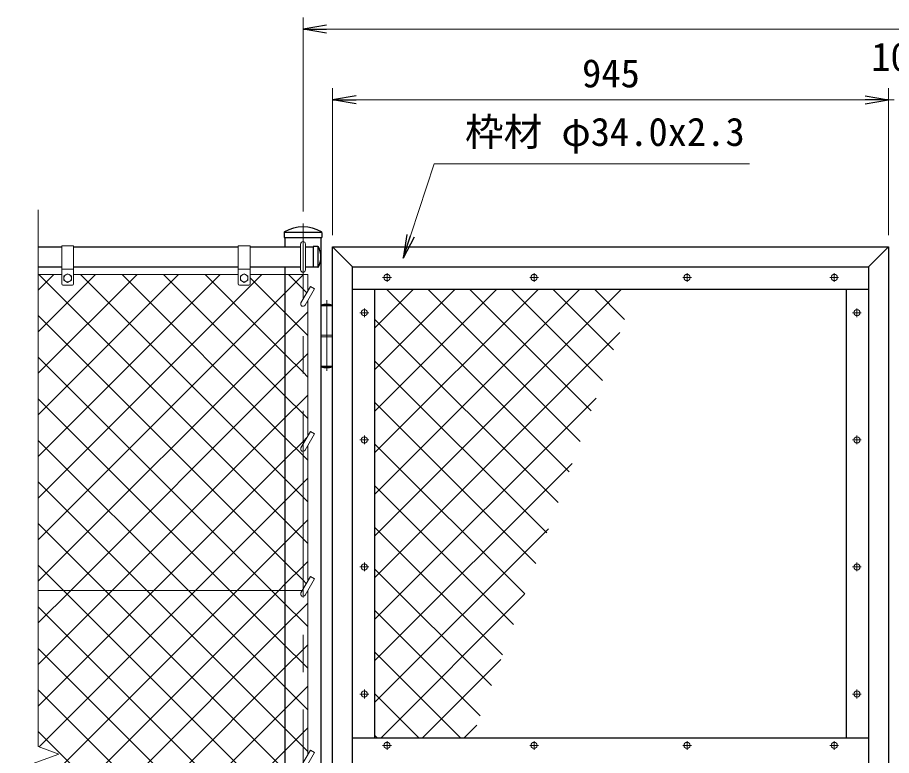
# Model space of a CAD drawing. Units: millimetres, scale not verified. Extents: x -4200 to 4200, y -2970 to 2970.
# Drawn here: x -243 to 1242, y 397 to 1652 of the extents above; entities that cross this region are included whole.
import ezdxf
from ezdxf.enums import TextEntityAlignment as Align

# ---------------------------------------------------------------- set-up
doc = ezdxf.new("R2010")
doc.units = ezdxf.units.MM
doc.header["$LTSCALE"] = 10
doc.linetypes.add('USER1', pattern=[50.8, 31.75, -6.35, 6.35, -6.35])
for name, color, linetype, lineweight in [('0-0_D-STR1', 1, 'Continuous', 25), ('0-2_D-STR2', 7, 'Continuous', 13), ('0-3_D-STR3', 3, 'Continuous', 13), ('0-4_D-BMK', 2, 'USER1', 13), ('0-7_D-STR-TXT', 7, 'Continuous', 13), ('0-8_D-STR-DIM', 7, 'Continuous', 13)]:
    doc.layers.add(name, color=color, linetype=linetype, lineweight=lineweight)
doc.layers.add('0-9_0', color=7, linetype='Continuous')
doc.styles.add('ＭＳ ゴシック', font='')
doc.styles.get('ＭＳ ゴシック').set_extended_font_data('MS Gothic')

# ---------------------------------------------------------------- blocks, each defined once
blk = doc.blocks.new('_Open')
at = {"layer": '0-9_0'}
blk.add_line((-10, 1.667), (0, 0), dxfattribs=at)
blk.add_lwpolyline([(-10, -1.667), (0, 0), (-10, 0)], dxfattribs=at)

msp = doc.modelspace()

# ---------------------------------------------------------------- linework, layer by layer
at = {"layer": '0-0_D-STR1'}
for p, q in [((210.21, 1285.65), (210.21, 1277.59)), ((210.21, 1277.59), (274.41, 1277.59)), ((210.55, 1286.59), (274.08, 1286.59)), ((212.06, 1261.59), (212.06, 1277.59)), ((274.41, 1285.65), (274.41, 1277.59)), ((-207.69, 1261.59), (-167.69, 1261.59)), ((-147.69, 1261.59), (132.31, 1261.59)), ((152.31, 1261.59), (238.31, 1261.59)), ((246.31, 1261.59), (259.31, 1261.59)), ((267.64, 1262.09), (259.31, 1262.09)), ((259.31, 1262.09), (259.31, 1227.09)), ((267.31, 1262.09), (267.31, 1227.09)), ((292.56, -508.41), (292.56, 1261.59)), ((292.56, 1261.59), (1237.56, 1261.59)), ((292.56, 1261.59), (326.56, 1227.59)), ((1237.56, 1261.59), (1203.56, 1227.59)), ((1237.56, 1261.59), (1237.56, 384.59)), ((-207.69, 1227.59), (-167.69, 1227.59)), ((-147.69, 1227.59), (132.31, 1227.59)), ((152.31, 1227.59), (238.31, 1227.59)), ((212.06, -474.41), (212.06, 1227.59)), ((246.31, 1227.59), (259.31, 1227.59)), ((267.64, 1227.09), (259.31, 1227.09)), ((326.56, -474.41), (326.56, 1227.59)), ((326.56, 1227.59), (1203.56, 1227.59)), ((1203.56, 1227.59), (1203.56, 384.59)), ((326.56, 1189.59), (1203.56, 1189.59)), ((364.56, 426.59), (364.56, 1189.59)), ((1165.56, 1189.59), (1165.56, 426.59)), ((1203.56, 426.59), (326.56, 426.59))]:
    msp.add_line(p, q, dxfattribs=at)
msp.add_lwpolyline([(272.56, 1277.59), (272.56, -843.41), (212.06, -843.41), (212.06, -508.41)], dxfattribs=at)
for centre, radius, start, end in [((242.31, 1234.42), 61.17, 59.14927, 120.85073), ((211.71, 1285.65), 1.5, 120.85073, 180), ((272.91, 1285.65), 1.5, 0, 59.14927), ((267.64, 1261.09), 1, 32.29827, 90), ((237.09, 1244.59), 35.72, 331.52136, 28.47864), ((267.64, 1228.09), 1, 270, 327.70173)]:
    msp.add_arc(centre, radius, start, end, dxfattribs=at)
at = {"layer": '0-2_D-STR2'}
for p, q in [((-207.69, 1188.12), (-181.22, 1214.59)), ((-207.69, 1117.41), (-110.51, 1214.59)), ((-207.69, 1046.7), (-39.79, 1214.59)), ((-207.69, 975.99), (30.92, 1214.59)), ((-207.69, 905.28), (101.63, 1214.59)), ((-207.69, 834.57), (172.34, 1214.59)), ((212.06, 866.55), (-135.99, 1214.59)), ((212.06, 937.26), (-65.28, 1214.59)), ((212.06, 1007.97), (5.44, 1214.59)), ((212.06, 1078.68), (76.15, 1214.59)), ((364.56, 1123.98), (430.18, 1189.59)), ((364.56, 1053.26), (500.89, 1189.59)), ((364.56, 982.55), (571.6, 1189.59)), ((364.56, 911.84), (642.31, 1189.59)), ((364.56, 841.13), (713.02, 1189.59)), ((364.56, 770.42), (783.73, 1189.59)), ((694.55, 879.04), (383.99, 1189.59)), ((713.41, 930.88), (454.7, 1189.59)), ((732.28, 982.72), (525.41, 1189.59)), ((751.15, 1034.56), (596.12, 1189.59)), ((770.02, 1086.4), (666.83, 1189.59)), ((788.89, 1138.25), (737.54, 1189.59)), ((675.68, 827.2), (364.56, 1138.31)), ((364.56, 699.71), (780.76, 1115.91)), ((188.88, 677.59), (-207.69, 1074.16)), ((242.31, 1048.43), (212.06, 1078.68)), ((212.06, 1042.19), (242.31, 1072.44)), ((242.31, 1072.44), (250.31, 1080.44)), ((656.81, 775.35), (364.56, 1067.6)), ((-152.53, 677.59), (212.06, 1042.19)), ((250.31, 1040.43), (242.31, 1048.43)), ((118.17, 677.59), (-207.69, 1003.45)), ((242.31, 977.72), (212.06, 1007.97)), ((212.06, 971.48), (242.31, 1001.73)), ((242.31, 1001.73), (250.31, 1009.73)), ((364.56, 629), (740.29, 1004.73)), ((637.94, 723.51), (364.56, 996.89)), ((-81.82, 677.59), (212.06, 971.48)), ((250.31, 969.72), (242.31, 977.72)), ((242.31, 907.01), (212.06, 937.26)), ((47.46, 677.59), (-207.69, 932.74)), ((619.07, 671.67), (364.56, 926.18)), ((250.31, 899.01), (242.31, 907.01)), ((364.56, 558.29), (699.83, 893.56)), ((-23.25, 677.59), (-207.69, 862.03)), ((242.31, 836.3), (212.06, 866.55)), ((600.2, 619.83), (364.56, 855.47)), ((250.31, 828.3), (242.31, 836.3)), ((-93.96, 677.59), (-207.69, 791.32)), ((212.06, 759.34), (242.31, 789.59)), ((242.31, 789.59), (250.31, 797.59)), ((581.33, 567.99), (364.56, 784.76)), ((364.56, 487.58), (659.37, 782.38)), ((130.31, 677.59), (212.06, 759.34)), ((-164.67, 677.59), (-207.69, 720.61)), ((212.06, 688.63), (242.31, 718.88)), ((242.31, 718.88), (250.31, 726.88)), ((562.46, 516.14), (364.56, 714.05)), ((201.02, 677.59), (212.06, 688.63)), ((-207.69, 622.44), (-152.53, 677.59)), ((-207.69, 551.73), (-81.82, 677.59)), ((-207.69, 339.59), (130.31, 677.59)), ((-207.69, 268.88), (201.02, 677.59)), ((212.06, 300.86), (-164.67, 677.59)), ((212.06, 371.57), (-93.96, 677.59)), ((212.06, 442.28), (-23.25, 677.59)), ((212.06, 512.99), (47.46, 677.59)), ((212.06, 583.7), (118.17, 677.59)), ((212.06, 654.41), (188.88, 677.59)), ((374.29, 426.59), (618.9, 671.21)), ((242.31, 624.16), (212.06, 654.41)), ((242.31, 648.17), (250.31, 656.17)), ((212.06, 230.15), (-207.69, 649.9)), ((212.06, 617.92), (242.31, 648.17)), ((543.59, 464.3), (364.56, 643.34)), ((250.31, 616.16), (242.31, 624.16)), ((-207.69, 198.17), (212.06, 617.92)), ((242.31, 553.45), (212.06, 583.7)), ((242.31, 577.46), (250.31, 585.46)), ((212.06, 159.44), (-207.69, 579.19)), ((212.06, 547.21), (242.31, 577.46)), ((510.59, 426.59), (364.56, 572.62)), ((250.31, 545.45), (242.31, 553.45)), ((445, 426.59), (578.44, 560.03)), ((-207.69, 127.46), (212.06, 547.21)), ((242.31, 482.74), (212.06, 512.99)), ((212.06, 476.5), (242.31, 506.75)), ((242.31, 506.75), (250.31, 514.75)), ((439.88, 426.59), (364.56, 501.91)), ((-176.85, 87.59), (212.06, 476.5)), ((250.31, 474.74), (242.31, 482.74)), ((515.71, 426.59), (537.97, 448.86)), ((242.31, 412.03), (212.06, 442.28)), ((212.06, 405.79), (242.31, 436.04)), ((242.31, 436.04), (250.31, 444.04)), ((369.17, 426.59), (364.56, 431.2)), ((-106.13, 87.59), (212.06, 405.79)), ((250.31, 404.03), (242.31, 412.03))]:
    msp.add_line(p, q, dxfattribs=at)
for points in [[(-207.69, 763.86), (212.06, 1183.61), (242.31, 1213.86), (243.05, 1214.59)], [(250.31, 757.59), (242.31, 765.59), (212.06, 795.84), (-206.7, 1214.59)], [(250.31, 1111.14), (242.31, 1119.14), (212.06, 1149.39), (152.31, 1209.14)], [(248.63, 1183.53), (242.31, 1189.85), (217.57, 1214.59)], [(-207.69, 693.15), (212.06, 1112.9), (242.31, 1143.15), (250.31, 1151.15)], [(247.9, 689.28), (242.31, 694.87), (212.06, 725.12), (-207.69, 1144.87)], [(-207.69, 481.01), (-11.11, 677.59), (212.06, 900.76), (242.31, 931.01), (249.03, 937.74)], [(-206.26, 411.73), (59.6, 677.59), (212.06, 830.05), (242.31, 860.3), (250.31, 868.3)], [(250.31, 50.48), (242.31, 58.48), (213.2, 87.59), (212.06, 88.73), (-207.69, 508.48)], [(250.31, -20.23), (242.31, -12.23), (212.06, 18.02), (142.49, 87.59), (-207.69, 437.77)]]:
    msp.add_lwpolyline(points, dxfattribs=at)
at = {"layer": '0-3_D-STR3'}
for p, q in [((-167.69, 1263.59), (-167.69, 1198.59)), ((-167.69, 1263.59), (-147.69, 1263.59)), ((-147.69, 1263.59), (-147.69, 1198.59)), ((132.31, 1263.59), (132.31, 1198.59)), ((132.31, 1263.59), (152.31, 1263.59)), ((152.31, 1263.59), (152.31, 1198.59)), ((238.31, 1222.59), (238.31, 1266.59)), ((246.31, 1222.59), (246.31, 1266.59)), ((-167.69, 1223.59), (-147.69, 1223.59)), ((132.31, 1223.59), (152.31, 1223.59)), ((-167.69, 1214.59), (-207.69, 1214.59)), ((-157.69, 1216.09), (-164.19, 1212.34)), ((-164.19, 1212.34), (-164.19, 1204.85)), ((-151.19, 1212.34), (-157.69, 1216.09)), ((-151.19, 1212.34), (-151.19, 1204.85)), ((132.31, 1214.59), (-147.69, 1214.59)), ((142.31, 1216.09), (135.81, 1212.34)), ((135.81, 1212.34), (135.81, 1204.85)), ((148.81, 1212.34), (142.31, 1216.09)), ((148.81, 1212.34), (148.81, 1204.85)), ((250.31, 1214.59), (152.31, 1214.59)), ((250.31, 1186.45), (250.31, 1214.59)), ((-165.69, 1196.59), (-149.69, 1196.59)), ((134.31, 1196.59), (150.31, 1196.59)), ((254.78, 1194.18), (238.85, 1166.59)), ((261.7, 1190.18), (245.78, 1162.59)), ((261.7, 1190.18), (254.78, 1194.18)), ((250.31, 939.95), (250.31, 1170.45)), ((272.56, 1161.59), (292.56, 1161.59)), ((272.56, 1161.59), (272.56, 1058.59)), ((273.06, 1163.09), (273.06, 1161.59)), ((292.06, 1163.09), (273.06, 1163.09)), ((292.06, 1163.09), (292.06, 1161.59)), ((292.56, 1161.59), (292.56, 1058.59)), ((272.56, 1111.59), (292.56, 1111.59)), ((272.56, 1108.59), (292.56, 1108.59)), ((272.56, 1058.59), (292.56, 1058.59)), ((273.06, 1058.59), (273.06, 1057.09)), ((273.06, 1057.09), (292.06, 1057.09)), ((292.06, 1058.59), (292.06, 1057.09)), ((254.78, 947.68), (238.85, 920.09)), ((261.7, 943.68), (245.78, 916.09)), ((261.7, 943.68), (254.78, 947.68)), ((250.31, 693.45), (250.31, 923.95)), ((254.78, 701.18), (238.85, 673.59)), ((261.7, 697.18), (254.78, 701.18)), ((261.7, 697.18), (245.78, 669.59)), ((-207.69, 677.59), (241.16, 677.59)), ((250.31, 398.45), (250.31, 677.45)), ((254.78, 406.18), (238.85, 378.59)), ((261.7, 402.18), (245.78, 374.59)), ((261.7, 402.18), (254.78, 406.18))]:
    msp.add_line(p, q, dxfattribs=at)
for points in [[(-151.19, 1204.85), (-157.69, 1201.09), (-164.19, 1204.85)], [(148.81, 1204.85), (142.31, 1201.09), (135.81, 1204.85)]]:
    msp.add_lwpolyline(points, dxfattribs=at)
for centre, radius in [((-157.69, 1208.59), 6.49), ((142.31, 1208.59), 6.49), ((385.06, 1209.59), 5.25), ((635.06, 1209.59), 5.25), ((895.06, 1209.59), 5.25), ((1145.06, 1209.59), 5.25), ((346.56, 1149.59), 5.25), ((1183.56, 1149.59), 5.25), ((346.56, 933.59), 5.25), ((1183.56, 933.59), 5.25), ((346.56, 717.59), 5.25), ((1183.56, 717.59), 5.25), ((346.56, 501.59), 5.25), ((1183.56, 501.59), 5.25), ((385.06, 414.09), 5.25), ((635.06, 414.09), 5.25), ((895.06, 414.09), 5.25), ((1145.06, 414.09), 5.25)]:
    msp.add_circle(centre, radius, dxfattribs=at)
for centre, radius, start, end in [((242.31, 1266.59), 4, 0, 180), ((242.31, 1222.59), 4, 180, 0), ((-165.69, 1198.59), 2, 180, 270), ((-149.69, 1198.59), 2, 270, 0), ((134.31, 1198.59), 2, 180, 270), ((150.31, 1198.59), 2, 270, 0), ((242.31, 1164.59), 4, 150, 330), ((282.56, 1133.76), 30.83, 72.05475, 107.94525), ((282.56, 1086.43), 30.83, 252.05475, 287.94525), ((242.31, 918.09), 4, 150, 330), ((242.31, 671.59), 4, 150, 330)]:
    msp.add_arc(centre, radius, start, end, dxfattribs=at)
at = {"layer": '0-4_D-BMK'}
for p, q in [((242.31, -858.41), (242.31, 1301.59)), ((377.62, 1209.59), (392.5, 1209.59)), ((385.06, 1217.03), (385.06, 1202.15)), ((627.62, 1209.59), (642.5, 1209.59)), ((635.06, 1217.03), (635.06, 1202.15)), ((887.62, 1209.59), (902.5, 1209.59)), ((895.06, 1217.03), (895.06, 1202.15)), ((1137.62, 1209.59), (1152.5, 1209.59)), ((1145.06, 1217.03), (1145.06, 1202.15)), ((282.56, 1171.3), (282.56, 1050.87)), ((339.12, 1149.59), (354, 1149.59)), ((346.56, 1157.03), (346.56, 1142.15)), ((1176.12, 1149.59), (1191, 1149.59)), ((1183.56, 1157.03), (1183.56, 1142.15)), ((346.56, 941.03), (346.56, 926.15)), ((1183.56, 941.03), (1183.56, 926.15)), ((339.12, 933.59), (354, 933.59)), ((1176.12, 933.59), (1191, 933.59)), ((339.12, 717.59), (354, 717.59)), ((346.56, 725.03), (346.56, 710.15)), ((1176.12, 717.59), (1191, 717.59)), ((1183.56, 725.03), (1183.56, 710.15)), ((346.56, 509.03), (346.56, 494.15)), ((1183.56, 509.03), (1183.56, 494.15)), ((339.12, 501.59), (354, 501.59)), ((1176.12, 501.59), (1191, 501.59)), ((385.06, 421.53), (385.06, 406.65)), ((635.06, 421.53), (635.06, 406.65)), ((895.06, 421.53), (895.06, 406.65)), ((1145.06, 421.53), (1145.06, 406.65)), ((377.62, 414.09), (392.5, 414.09)), ((627.62, 414.09), (642.5, 414.09)), ((887.62, 414.09), (902.5, 414.09)), ((1137.62, 414.09), (1152.5, 414.09))]:
    msp.add_line(p, q, dxfattribs=at)
at = {"layer": '0-7_D-STR-TXT'}
msp.add_lwpolyline([(1001.1, 1402.66), (465.15, 1402.66), (413.29, 1244.38)], dxfattribs=at)
at = {"layer": '0-8_D-STR-DIM'}
for p, q in [((242.31, 1321.59), (242.31, 1651.59)), ((282.31, 1631.59), (2202.31, 1631.59)), ((292.56, 1281.59), (292.56, 1531.59)), ((1237.56, 1281.59), (1237.56, 1531.59)), ((1237.56, 1281.59), (1237.56, 1531.59)), ((1197.56, 1511.59), (332.56, 1511.59)), ((1197.56, 1511.59), (1157.56, 1511.59)), ((1247.06, 1511.59), (1237.56, 1511.59)), ((-207.69, 412.25), (-207.69, 1324.59)), ((-172.45, 399.42), (-207.69, 412.25)), ((-242.93, 373.77), (-172.45, 399.42))]:
    msp.add_line(p, q, dxfattribs=at)

# ---------------------------------------------------------------- block references
at = {"layer": '0-7_D-STR-TXT', "xscale": 4, "yscale": 4, "rotation": 251.85931}
msp.add_blockref('_Open', (412.67, 1242.48), dxfattribs=at)
at = {"layer": '0-8_D-STR-DIM', "xscale": 4, "yscale": 4, "rotation": 180}
for p in [(242.31, 1631.59), (292.56, 1511.59)]:
    msp.add_blockref('_Open', p, dxfattribs=at)
at = {"layer": '0-8_D-STR-DIM', "xscale": 4, "yscale": 4}
msp.add_blockref('_Open', (1237.56, 1511.59), dxfattribs=at)
msp.add_blockref('_Open', (1237.56, 1511.59), dxfattribs=at)

# ---------------------------------------------------------------- texts
at = {"layer": '0-7_D-STR-TXT', "style": 'ＭＳ ゴシック'}
msp.add_text('枠材 φ34.0x2.3', height=48.09, dxfattribs=at).set_placement((517.6, 1418.8), align=Align.BOTTOM_LEFT)
at = {"layer": '0-8_D-STR-DIM', "style": 'ＭＳ ゴシック'}
for s, p in [('10', (1207.91, 1546.34)), ('945', (716.59, 1518.34))]:
    msp.add_text(s, height=48.09, dxfattribs=at).set_placement(p, align=Align.BOTTOM_LEFT)

doc.saveas('drawing.dxf')
